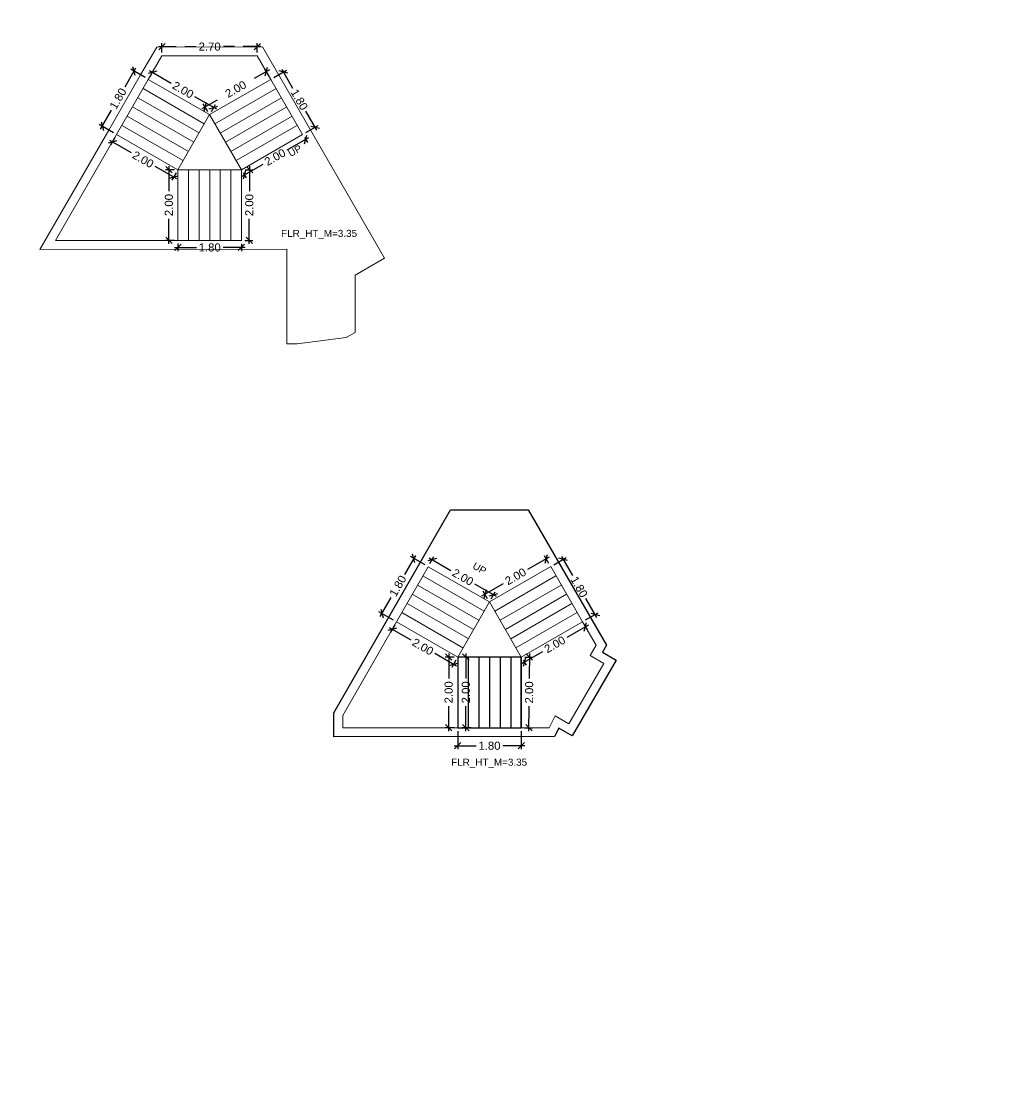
# Model space of a CAD drawing. Header units: metres. Extents: x 256329 to 886268, y -249371 to 355.
# Drawn here: x 287207.68 to 287235.38, y -727.15 to -696.91 of the extents above; entities that cross this region are included whole.
import ezdxf

# ---------------------------------------------------------------- set-up
doc = ezdxf.new("R2010")
doc.units = ezdxf.units.M
doc.header["$MEASUREMENT"] = 0
doc.header["$PDMODE"] = 35
doc.linetypes.add('CONTINOUS', pattern=[0])
doc.linetypes.add('DASHED', pattern=[0.75, 0.5, -0.25])
doc.layers.get('0').update_dxf_attribs({"lineweight": 18})
doc.layers.get('Defpoints').update_dxf_attribs({"lineweight": 20})
doc.layers.add('A_TEXT', color=4, linetype='Continuous', lineweight=0, transparency=0.3)
doc.layers.add('BLK_2_FLR_7_STAIR_1', color=7, linetype='Continuous', plot=False)
doc.layers.add('BLK_2_FLR_7_STAIR_1_FLIGHT_2', color=7, linetype='Continuous', plot=False)
for name, color, linetype, lineweight in [('BLK_2_FLR_7_STAIR_1_FLIGHT_1', 7, 'Continuous', 0), ('BLK_2_FLR_7_STAIR_1_FLIGHT_3', 7, 'Continuous', 0), ('BLK_2_FLR_7_STAIR_1_LANDING_1', 7, 'Continuous', 0), ('BLK_2_FLR_7_STAIR_1_LANDING_2', 7, 'Continuous', 0), ('BLK_2_FLR_7_STAIR_2', 1, 'DASHED', 9), ('BLK_2_FLR_7_STAIR_2_FLIGHT_1', 7, 'Continuous', 0), ('BLK_2_FLR_7_STAIR_2_FLIGHT_2', 7, 'Continuous', 0), ('BLK_2_FLR_7_STAIR_2_FLIGHT_3', 7, 'Continuous', 0), ('BLK_2_FLR_7_STAIR_2_LANDING_1', 1, 'DASHED', 9), ('BLK_2_FLR_7_STAIR_2_LANDING_2', 7, 'Continuous', 0)]:
    doc.layers.add(name, color=color, linetype=linetype, lineweight=lineweight)
doc.styles.add('Arial', font='arial.ttf')
doc.styles.get("Standard").update_dxf_attribs({"font": 'arial.ttf'})
doc.dimstyles.new('METRIC DIM', dxfattribs={"dimtxt": 0.23, "dimasz": 0.18, "dimexe": 0.1, "dimexo": 0.1, "dimgap": 0.09, "dimtad": 0, "dimzin": 0, "dimdsep": 46, "dimtxsty": 'Standard', "dimblk": 'OBLIQUE', "dimcen": 0, "dimdle": 0.1, "dimclrd": 147, "dimclre": 147, "dimclrt": 7, "dimadec": 0, "dimazin": 0, "dimtfac": 1, "dimtofl": 0, "dimtmove": 0, "dimatfit": 2, "dimfxl": 0.125, "dimtolj": 1, "dimtzin": 0, "dimarcsym": 0})

# ---------------------------------------------------------------- blocks, each defined once
blk = doc.blocks.new('_Oblique')
at = {"color": 0, "linetype": 'ByBlock', "lineweight": -2}
blk.add_line((-0.5, -0.5), (0.5, 0.5), dxfattribs=at)
blk = doc.blocks.new('*D1548')
at = {"layer": 'BLK_2_FLR_7_STAIR_1_FLIGHT_2', "color": 147, "lineweight": -2, "transparency": 16777216}
for p, q in [((287220.034889, -717.005926), (287220.035073, -717.517898)), ((287221.834889, -717.005279), (287221.835073, -717.517251)), ((287219.935037, -717.417934), (287220.557537, -717.41771)), ((287221.935037, -717.417215), (287221.312537, -717.417439))]:
    blk.add_line(p, q, dxfattribs=at)
at = {"layer": 'Defpoints', "color": 0, "linetype": 'CONTINOUS', "transparency": 16777216}
for p in [(287220.034853, -716.905926, 0.042641), (287221.834853, -716.905279, 0.042641), (287220.035037, -717.417898)]:
    blk.add_point(p, dxfattribs=at)
at = {"layer": 'BLK_2_FLR_7_STAIR_1_FLIGHT_2', "color": 147, "linetype": 'CONTINOUS', "lineweight": -2, "transparency": 16777216, "xscale": 0.18, "yscale": 0.18, "zscale": 0.18}
for p, rotation in [((287220.035037, -717.417898), 180.020597), ((287221.835037, -717.417251), 0.020597)]:
    blk.add_blockref('_Oblique', p, dxfattribs=dict(at, rotation=rotation))
at = {"layer": 'BLK_2_FLR_7_STAIR_1_FLIGHT_2', "color": 7, "linetype": 'CONTINOUS', "transparency": 16777216, "insert": (287220.935037, -717.417574), "char_height": 0.23, "attachment_point": 5, "rotation": 0.0205967}
blk.add_mtext('\\A1;1.80', dxfattribs=at)
blk = doc.blocks.new('*D1549')
at = {"layer": 'BLK_2_FLR_7_STAIR_1_FLIGHT_3', "color": 147, "lineweight": -2, "transparency": 16777216}
for p, q in [((287222.626375, -712.075954), (287222.010449, -712.430098)), ((287222.616976, -712.260226), (287222.489838, -712.039109)), ((287220.717833, -713.173324), (287221.333759, -712.81918)), ((287220.881817, -713.257905), (287220.754679, -713.036787))]:
    blk.add_line(p, q, dxfattribs=at)
at = {"layer": 'Defpoints', "color": 0, "linetype": 'CONTINOUS', "transparency": 16777216}
for p in [(287222.666821, -712.346918, 0.042641), (287220.804525, -713.123478), (287220.931662, -713.344596, 0.042641)]:
    blk.add_point(p, dxfattribs=at)
at = {"layer": 'BLK_2_FLR_7_STAIR_1_FLIGHT_3', "color": 147, "linetype": 'CONTINOUS', "lineweight": -2, "transparency": 16777216, "xscale": 0.18, "yscale": 0.18, "zscale": 0.18}
for p, rotation in [((287222.539683, -712.1258), 29.897956), ((287220.804525, -713.123478), 209.897956)]:
    blk.add_blockref('_Oblique', p, dxfattribs=dict(at, rotation=rotation))
at = {"layer": 'BLK_2_FLR_7_STAIR_1_FLIGHT_3', "color": 7, "linetype": 'CONTINOUS', "transparency": 16777216, "insert": (287221.672104, -712.624639), "char_height": 0.23, "attachment_point": 5, "rotation": 29.8979558}
blk.add_mtext('\\A1;2.00', dxfattribs=at)
blk = doc.blocks.new('*D1550')
at = {"layer": 'BLK_2_FLR_7_STAIR_1_FLIGHT_1', "color": 147, "lineweight": -2, "transparency": 16777216}
for p, q in [((287219.226204, -712.097599), (287219.841558, -712.451198)), ((287219.247393, -712.261436), (287219.362731, -712.060717)), ((287221.133705, -713.1937), (287220.518351, -712.840101)), ((287220.981485, -713.257892), (287221.096824, -713.057173))]:
    blk.add_line(p, q, dxfattribs=at)
at = {"layer": 'Defpoints', "color": 0, "linetype": 'CONTINOUS', "transparency": 16777216}
for p in [(287219.312908, -712.147422), (287219.19757, -712.348141, 0.042641), (287220.931662, -713.344596, 0.042641)]:
    blk.add_point(p, dxfattribs=at)
at = {"layer": 'BLK_2_FLR_7_STAIR_1_FLIGHT_1', "color": 147, "linetype": 'CONTINOUS', "lineweight": -2, "transparency": 16777216, "xscale": 0.18, "yscale": 0.18, "zscale": 0.18}
for p, rotation in [((287219.312908, -712.147422), 150.117187), ((287221.047001, -713.143877), 330.117187)]:
    blk.add_blockref('_Oblique', p, dxfattribs=dict(at, rotation=rotation))
at = {"layer": 'BLK_2_FLR_7_STAIR_1_FLIGHT_1', "color": 7, "linetype": 'CONTINOUS', "transparency": 16777216, "insert": (287220.179954, -712.64565), "char_height": 0.23, "attachment_point": 5, "rotation": 330.1171874}
blk.add_mtext('\\A1;2.00', dxfattribs=at)
blk = doc.blocks.new('*D1551')
at = {"layer": 'BLK_2_FLR_7_STAIR_1_LANDING_2', "color": 147, "lineweight": -2, "transparency": 16777216}
for p, q in [((287221.934852, -714.905727), (287222.162131, -714.906744)), ((287222.06258, -714.806298), (287222.059402, -715.516114)), ((287222.052731, -717.006495), (287222.055908, -716.296679)), ((287221.925898, -716.905926), (287222.153177, -716.906943))]:
    blk.add_line(p, q, dxfattribs=at)
at = {"layer": 'Defpoints', "color": 0, "linetype": 'CONTINOUS', "transparency": 16777216}
for p in [(287221.834853, -714.905279, 0.042641), (287221.825899, -716.905478, 0.042641), (287222.053178, -716.906496)]:
    blk.add_point(p, dxfattribs=at)
at = {"layer": 'BLK_2_FLR_7_STAIR_1_LANDING_2', "color": 147, "linetype": 'CONTINOUS', "lineweight": -2, "transparency": 16777216, "xscale": 0.18, "yscale": 0.18, "zscale": 0.18}
for p, rotation in [((287222.062132, -714.906297), 89.743523), ((287222.053178, -716.906496), 269.743523)]:
    blk.add_blockref('_Oblique', p, dxfattribs=dict(at, rotation=rotation))
at = {"layer": 'BLK_2_FLR_7_STAIR_1_LANDING_2', "color": 7, "linetype": 'CONTINOUS', "transparency": 16777216, "insert": (287222.057655, -715.906396), "char_height": 0.23, "attachment_point": 5, "rotation": 89.7435229}
blk.add_mtext('\\A1;2.00', dxfattribs=at)
blk = doc.blocks.new('*D1552')
at = {"layer": 'BLK_2_FLR_7_STAIR_1_LANDING_2', "color": 147, "lineweight": -2, "transparency": 16777216}
for p, q in [((287223.736784, -714.000892), (287223.12237, -714.355469)), ((287223.61651, -713.992546), (287223.700155, -714.137488)), ((287221.831886, -715.100205), (287222.4463, -714.745628)), ((287221.884836, -714.991891), (287221.968482, -715.136833))]:
    blk.add_line(p, q, dxfattribs=at)
at = {"layer": 'Defpoints', "color": 0, "linetype": 'CONTINOUS', "transparency": 16777216}
for p in [(287223.566526, -713.905934, 0.042641), (287223.650172, -714.050876), (287221.834853, -714.905279, 0.042641)]:
    blk.add_point(p, dxfattribs=at)
at = {"layer": 'BLK_2_FLR_7_STAIR_1_LANDING_2', "color": 147, "linetype": 'CONTINOUS', "lineweight": -2, "transparency": 16777216, "xscale": 0.18, "yscale": 0.18, "zscale": 0.18}
for p, rotation in [((287223.650172, -714.050876), 29.98915999999999), ((287221.918498, -715.050221), 209.98916)]:
    blk.add_blockref('_Oblique', p, dxfattribs=dict(at, rotation=rotation))
at = {"layer": 'BLK_2_FLR_7_STAIR_1_LANDING_2', "color": 7, "linetype": 'CONTINOUS', "transparency": 16777216, "insert": (287222.784335, -714.550548), "char_height": 0.23, "attachment_point": 5, "rotation": 29.9891596}
blk.add_mtext('\\A1;2.00', dxfattribs=at)
blk = doc.blocks.new('*D1553')
at = {"layer": 'BLK_2_FLR_7_STAIR_1_LANDING_1', "color": 147, "lineweight": -2, "transparency": 16777216}
for p, q in [((287218.250937, -713.995529), (287218.131343, -714.203654)), ((287218.094461, -714.067127), (287218.709815, -714.420726)), ((287220.001963, -715.163228), (287219.386608, -714.809629)), ((287219.98503, -714.991984), (287219.865435, -715.20011))]:
    blk.add_line(p, q, dxfattribs=at)
at = {"layer": 'Defpoints', "color": 0, "linetype": 'CONTINOUS', "transparency": 16777216}
for p in [(287218.30076, -713.908824, 0.042641), (287218.181166, -714.11695), (287220.034853, -714.905279, 0.042641)]:
    blk.add_point(p, dxfattribs=at)
at = {"layer": 'BLK_2_FLR_7_STAIR_1_LANDING_1', "color": 147, "linetype": 'CONTINOUS', "lineweight": -2, "transparency": 16777216, "xscale": 0.18, "yscale": 0.18, "zscale": 0.18}
for p, rotation in [((287218.181166, -714.11695), 150.117187), ((287219.915258, -715.113405), 330.117187)]:
    blk.add_blockref('_Oblique', p, dxfattribs=dict(at, rotation=rotation))
at = {"layer": 'BLK_2_FLR_7_STAIR_1_LANDING_1', "color": 7, "linetype": 'CONTINOUS', "transparency": 16777216, "insert": (287219.048212, -714.615177), "char_height": 0.23, "attachment_point": 5, "rotation": 330.1171874}
blk.add_mtext('\\A1;2.00', dxfattribs=at)
blk = doc.blocks.new('*D1554')
at = {"layer": 'BLK_2_FLR_7_STAIR_1_LANDING_1', "color": 147, "lineweight": -2, "transparency": 16777216}
for p, q in [((287219.934853, -714.905279), (287219.679202, -714.905279)), ((287219.779202, -714.805279), (287219.779202, -715.514993)), ((287219.779202, -717.005279), (287219.779202, -716.295566)), ((287219.934853, -716.905279), (287219.679202, -716.905279))]:
    blk.add_line(p, q, dxfattribs=at)
at = {"layer": 'Defpoints', "color": 0, "linetype": 'CONTINOUS', "transparency": 16777216}
for p in [(287220.034853, -714.905279, 0.042641), (287219.779202, -716.905279), (287220.034853, -716.905279, 0.042641)]:
    blk.add_point(p, dxfattribs=at)
at = {"layer": 'BLK_2_FLR_7_STAIR_1_LANDING_1', "color": 147, "linetype": 'CONTINOUS', "lineweight": -2, "transparency": 16777216, "xscale": 0.18, "yscale": 0.18, "zscale": 0.18}
for p, rotation in [((287219.779202, -714.905279), 90), ((287219.779202, -716.905279), 270)]:
    blk.add_blockref('_Oblique', p, dxfattribs=dict(at, rotation=rotation))
at = {"layer": 'BLK_2_FLR_7_STAIR_1_LANDING_1', "color": 7, "linetype": 'CONTINOUS', "transparency": 16777216, "insert": (287219.779202, -715.905279), "char_height": 0.23, "attachment_point": 5, "rotation": 90}
blk.add_mtext('\\A1;2.00', dxfattribs=at)
blk = doc.blocks.new('*D1555')
at = {"layer": 'BLK_2_FLR_7_STAIR_1_FLIGHT_3', "color": 147, "lineweight": -2, "transparency": 16777216}
for p, q in [((287222.753433, -712.296934), (287223.109362, -712.091528)), ((287222.972767, -712.0549), (287223.283915, -712.59406)), ((287223.972439, -713.78714), (287223.661291, -713.24798)), ((287223.653138, -713.85595), (287224.009068, -713.650544))]:
    blk.add_line(p, q, dxfattribs=at)
at = {"layer": 'Defpoints', "color": 0, "linetype": 'CONTINOUS', "transparency": 16777216}
for p in [(287222.666821, -712.346918, 0.042641), (287223.922456, -713.700528), (287223.566526, -713.905934, 0.042641)]:
    blk.add_point(p, dxfattribs=at)
at = {"layer": 'BLK_2_FLR_7_STAIR_1_FLIGHT_3', "color": 147, "linetype": 'CONTINOUS', "lineweight": -2, "transparency": 16777216, "xscale": 0.18, "yscale": 0.18, "zscale": 0.18}
for p, rotation in [((287223.02275, -712.141512), 119.98916), ((287223.922456, -713.700528), 299.98916)]:
    blk.add_blockref('_Oblique', p, dxfattribs=dict(at, rotation=rotation))
at = {"layer": 'BLK_2_FLR_7_STAIR_1_FLIGHT_3', "color": 7, "linetype": 'CONTINOUS', "transparency": 16777216, "insert": (287223.472603, -712.92102), "char_height": 0.23, "attachment_point": 5, "rotation": 299.9891596}
blk.add_mtext('\\A1;1.80', dxfattribs=at)
blk = doc.blocks.new('*D1556')
at = {"layer": 'BLK_2_FLR_7_STAIR_1_FLIGHT_1', "color": 147, "lineweight": -2, "transparency": 16777216}
for p, q in [((287218.838269, -712.026343), (287218.528123, -712.566079)), ((287219.110865, -712.298318), (287218.701742, -712.063225)), ((287217.841814, -713.760436), (287218.151961, -713.220699)), ((287218.214055, -713.859001), (287217.804932, -713.623908))]:
    blk.add_line(p, q, dxfattribs=at)
at = {"layer": 'Defpoints', "color": 0, "linetype": 'CONTINOUS', "transparency": 16777216}
for p in [(287219.19757, -712.348141, 0.042641), (287217.891637, -713.673731), (287218.30076, -713.908824, 0.042641)]:
    blk.add_point(p, dxfattribs=at)
at = {"layer": 'BLK_2_FLR_7_STAIR_1_FLIGHT_1', "color": 147, "linetype": 'CONTINOUS', "lineweight": -2, "transparency": 16777216, "xscale": 0.18, "yscale": 0.18, "zscale": 0.18}
for p, rotation in [((287218.788446, -712.113048), 60.117187), ((287217.891637, -713.673731), 240.1171869999999)]:
    blk.add_blockref('_Oblique', p, dxfattribs=dict(at, rotation=rotation))
at = {"layer": 'BLK_2_FLR_7_STAIR_1_FLIGHT_1', "color": 7, "linetype": 'CONTINOUS', "transparency": 16777216, "insert": (287218.340042, -712.893389), "char_height": 0.23, "attachment_point": 5, "rotation": 60.1171874}
blk.add_mtext('\\A1;1.80', dxfattribs=at)
blk = doc.blocks.new('*D1557')
at = {"layer": 'BLK_2_FLR_7_STAIR_2_FLIGHT_2', "color": 147, "lineweight": -2, "transparency": 16777216}
for p, q in [((287210.916572, -698.230625), (287210.606425, -698.770361)), ((287211.189168, -698.5026), (287210.780045, -698.267507)), ((287209.920117, -699.964718), (287210.230263, -699.424981)), ((287210.292358, -700.063283), (287209.883235, -699.82819))]:
    blk.add_line(p, q, dxfattribs=at)
at = {"layer": 'Defpoints', "color": 0, "linetype": 'CONTINOUS', "transparency": 16777216}
for p in [(287211.275873, -698.552423, 0.042641), (287209.969939, -699.878013), (287210.379063, -700.113106, 0.042641)]:
    blk.add_point(p, dxfattribs=at)
at = {"layer": 'BLK_2_FLR_7_STAIR_2_FLIGHT_2', "color": 147, "linetype": 'CONTINOUS', "lineweight": -2, "transparency": 16777216, "xscale": 0.18, "yscale": 0.18, "zscale": 0.18}
for p, rotation in [((287210.866749, -698.31733), 60.117187), ((287209.969939, -699.878013), 240.1171869999999)]:
    blk.add_blockref('_Oblique', p, dxfattribs=dict(at, rotation=rotation))
at = {"layer": 'BLK_2_FLR_7_STAIR_2_FLIGHT_2', "color": 7, "linetype": 'CONTINOUS', "transparency": 16777216, "insert": (287210.418344, -699.097671), "char_height": 0.23, "attachment_point": 5, "rotation": 60.1171874}
blk.add_mtext('\\A1;1.80', dxfattribs=at)
blk = doc.blocks.new('*D2057')
at = {"layer": 'BLK_2_FLR_7_STAIR_2_LANDING_1', "color": 147, "lineweight": -2, "transparency": 16777216}
for p, q in [((287214.704678, -698.280236), (287214.088752, -698.63438)), ((287214.695278, -698.464508), (287214.56814, -698.243391)), ((287212.796136, -699.377606), (287213.412062, -699.023462)), ((287212.960119, -699.462187), (287212.832982, -699.241069))]:
    blk.add_line(p, q, dxfattribs=at)
at = {"layer": 'Defpoints', "color": 0, "linetype": 'CONTINOUS', "transparency": 16777216}
for p in [(287214.745124, -698.5512, 0.042641), (287212.882827, -699.32776), (287213.009965, -699.548878, 0.042641)]:
    blk.add_point(p, dxfattribs=at)
at = {"layer": 'BLK_2_FLR_7_STAIR_2_LANDING_1', "color": 147, "linetype": 'CONTINOUS', "lineweight": -2, "transparency": 16777216, "xscale": 0.18, "yscale": 0.18, "zscale": 0.18}
for p, rotation in [((287214.617986, -698.330082), 29.897956), ((287212.882827, -699.32776), 209.897956)]:
    blk.add_blockref('_Oblique', p, dxfattribs=dict(at, rotation=rotation))
at = {"layer": 'BLK_2_FLR_7_STAIR_2_LANDING_1', "color": 7, "linetype": 'CONTINOUS', "transparency": 16777216, "insert": (287213.750407, -698.828921), "char_height": 0.23, "attachment_point": 5, "rotation": 29.8979558}
blk.add_mtext('\\A1;2.00', dxfattribs=at)
blk = doc.blocks.new('*D2058')
at = {"layer": 'BLK_2_FLR_7_STAIR_2_FLIGHT_2', "color": 147, "lineweight": -2, "transparency": 16777216}
for p, q in [((287211.304506, -698.301881), (287211.919861, -698.65548)), ((287211.325695, -698.465718), (287211.441034, -698.264999)), ((287213.212008, -699.397982), (287212.596654, -699.044383)), ((287213.059788, -699.462173), (287213.175126, -699.261455))]:
    blk.add_line(p, q, dxfattribs=at)
at = {"layer": 'Defpoints', "color": 0, "linetype": 'CONTINOUS', "transparency": 16777216}
for p in [(287211.275873, -698.552423, 0.042641), (287211.391211, -698.351704), (287213.009965, -699.548878, 0.042641)]:
    blk.add_point(p, dxfattribs=at)
at = {"layer": 'BLK_2_FLR_7_STAIR_2_FLIGHT_2', "color": 147, "linetype": 'CONTINOUS', "lineweight": -2, "transparency": 16777216, "xscale": 0.18, "yscale": 0.18, "zscale": 0.18}
for p, rotation in [((287211.391211, -698.351704), 150.117187), ((287213.125303, -699.348159), 330.117187)]:
    blk.add_blockref('_Oblique', p, dxfattribs=dict(at, rotation=rotation))
at = {"layer": 'BLK_2_FLR_7_STAIR_2_FLIGHT_2', "color": 7, "linetype": 'CONTINOUS', "transparency": 16777216, "insert": (287212.258257, -698.849932), "char_height": 0.23, "attachment_point": 5, "rotation": 330.1171874}
blk.add_mtext('\\A1;2.00', dxfattribs=at)
blk = doc.blocks.new('*D2059')
at = {"layer": 'BLK_2_FLR_7_STAIR_2_FLIGHT_3', "color": 147, "lineweight": -2, "transparency": 16777216}
for p, q in [((287214.140882, -701.01058), (287214.137705, -701.720396)), ((287214.013154, -701.110009), (287214.240434, -701.111026)), ((287214.131033, -703.210777), (287214.134211, -702.500961)), ((287214.004201, -703.110208), (287214.23148, -703.111225))]:
    blk.add_line(p, q, dxfattribs=at)
at = {"layer": 'Defpoints', "color": 0, "linetype": 'CONTINOUS', "transparency": 16777216}
for p in [(287213.913155, -701.109561, 0.042641), (287213.904202, -703.10976, 0.042641), (287214.131481, -703.110778)]:
    blk.add_point(p, dxfattribs=at)
at = {"layer": 'BLK_2_FLR_7_STAIR_2_FLIGHT_3', "color": 147, "linetype": 'CONTINOUS', "lineweight": -2, "transparency": 16777216, "xscale": 0.18, "yscale": 0.18, "zscale": 0.18}
for p, rotation in [((287214.140435, -701.110579), 89.743523), ((287214.131481, -703.110778), 269.743523)]:
    blk.add_blockref('_Oblique', p, dxfattribs=dict(at, rotation=rotation))
at = {"layer": 'BLK_2_FLR_7_STAIR_2_FLIGHT_3', "color": 7, "linetype": 'CONTINOUS', "transparency": 16777216, "insert": (287214.135958, -702.110678), "char_height": 0.23, "attachment_point": 5, "rotation": 89.7435229}
blk.add_mtext('\\A1;2.00', dxfattribs=at)
blk = doc.blocks.new('*D2060')
at = {"layer": 'BLK_2_FLR_7_STAIR_2_FLIGHT_1', "color": 147, "lineweight": -2, "transparency": 16777216}
for p, q in [((287215.815087, -700.205174), (287215.200673, -700.559751)), ((287215.694813, -700.196828), (287215.778458, -700.34177)), ((287213.910189, -701.304487), (287214.524603, -700.94991)), ((287213.963139, -701.196173), (287214.046784, -701.341115))]:
    blk.add_line(p, q, dxfattribs=at)
at = {"layer": 'Defpoints', "color": 0, "linetype": 'CONTINOUS', "transparency": 16777216}
for p in [(287215.644829, -700.110216, 0.042641), (287215.728475, -700.255158), (287213.913155, -701.109561, 0.042641)]:
    blk.add_point(p, dxfattribs=at)
at = {"layer": 'BLK_2_FLR_7_STAIR_2_FLIGHT_1', "color": 147, "linetype": 'CONTINOUS', "lineweight": -2, "transparency": 16777216, "xscale": 0.18, "yscale": 0.18, "zscale": 0.18}
for p, rotation in [((287215.728475, -700.255158), 29.98915999999999), ((287213.996801, -701.254503), 209.98916)]:
    blk.add_blockref('_Oblique', p, dxfattribs=dict(at, rotation=rotation))
at = {"layer": 'BLK_2_FLR_7_STAIR_2_FLIGHT_1', "color": 7, "linetype": 'CONTINOUS', "transparency": 16777216, "insert": (287214.862638, -700.75483), "char_height": 0.23, "attachment_point": 5, "rotation": 29.9891596}
blk.add_mtext('\\A1;2.00', dxfattribs=at)
blk = doc.blocks.new('*D2061')
at = {"layer": 'BLK_2_FLR_7_STAIR_2_LANDING_2', "color": 147, "lineweight": -2, "transparency": 16777216}
for p, q in [((287210.172764, -700.271409), (287210.788118, -700.625008)), ((287210.32924, -700.199811), (287210.209645, -700.407936)), ((287212.080265, -701.36751), (287211.464911, -701.013911)), ((287212.063333, -701.196266), (287211.943738, -701.404392))]:
    blk.add_line(p, q, dxfattribs=at)
at = {"layer": 'Defpoints', "color": 0, "linetype": 'CONTINOUS', "transparency": 16777216}
for p in [(287210.379063, -700.113106, 0.042641), (287210.259468, -700.321232), (287212.113155, -701.109561, 0.042641)]:
    blk.add_point(p, dxfattribs=at)
at = {"layer": 'BLK_2_FLR_7_STAIR_2_LANDING_2', "color": 147, "linetype": 'CONTINOUS', "lineweight": -2, "transparency": 16777216, "xscale": 0.18, "yscale": 0.18, "zscale": 0.18}
for p, rotation in [((287210.259468, -700.321232), 150.117187), ((287211.993561, -701.317687), 330.117187)]:
    blk.add_blockref('_Oblique', p, dxfattribs=dict(at, rotation=rotation))
at = {"layer": 'BLK_2_FLR_7_STAIR_2_LANDING_2', "color": 7, "linetype": 'CONTINOUS', "transparency": 16777216, "insert": (287211.126514, -700.819459), "char_height": 0.23, "attachment_point": 5, "rotation": 330.1171874}
blk.add_mtext('\\A1;2.00', dxfattribs=at)
blk = doc.blocks.new('*D2062')
at = {"layer": 'BLK_2_FLR_7_STAIR_2_LANDING_2', "color": 147, "lineweight": -2, "transparency": 16777216}
for p, q in [((287211.857505, -701.009561), (287211.857505, -701.719275)), ((287212.013155, -701.109561), (287211.757505, -701.109561)), ((287211.857505, -703.209561), (287211.857505, -702.499848)), ((287212.013155, -703.109561), (287211.757505, -703.109561))]:
    blk.add_line(p, q, dxfattribs=at)
at = {"layer": 'Defpoints', "color": 0, "linetype": 'CONTINOUS', "transparency": 16777216}
for p in [(287212.113155, -701.109561, 0.042641), (287211.857505, -703.109561), (287212.113155, -703.109561, 0.042641)]:
    blk.add_point(p, dxfattribs=at)
at = {"layer": 'BLK_2_FLR_7_STAIR_2_LANDING_2', "color": 147, "linetype": 'CONTINOUS', "lineweight": -2, "transparency": 16777216, "xscale": 0.18, "yscale": 0.18, "zscale": 0.18}
for p, rotation in [((287211.857505, -701.109561), 90), ((287211.857505, -703.109561), 270)]:
    blk.add_blockref('_Oblique', p, dxfattribs=dict(at, rotation=rotation))
at = {"layer": 'BLK_2_FLR_7_STAIR_2_LANDING_2', "color": 7, "linetype": 'CONTINOUS', "transparency": 16777216, "insert": (287211.857505, -702.109561), "char_height": 0.23, "attachment_point": 5, "rotation": 90}
blk.add_mtext('\\A1;2.00', dxfattribs=at)
blk = doc.blocks.new('*D2063')
at = {"layer": 'BLK_2_FLR_7_STAIR_2_FLIGHT_1', "color": 147, "lineweight": -2, "transparency": 16777216}
for p, q in [((287214.831736, -698.501216), (287215.187665, -698.29581)), ((287215.05107, -698.259182), (287215.362218, -698.798342)), ((287216.050742, -699.991422), (287215.739594, -699.452262)), ((287215.731441, -700.060232), (287216.08737, -699.854826))]:
    blk.add_line(p, q, dxfattribs=at)
at = {"layer": 'Defpoints', "color": 0, "linetype": 'CONTINOUS', "transparency": 16777216}
for p in [(287214.745124, -698.5512, 0.042641), (287215.644829, -700.110216, 0.042641), (287216.000758, -699.90481)]:
    blk.add_point(p, dxfattribs=at)
at = {"layer": 'BLK_2_FLR_7_STAIR_2_FLIGHT_1', "color": 147, "linetype": 'CONTINOUS', "lineweight": -2, "transparency": 16777216, "xscale": 0.18, "yscale": 0.18, "zscale": 0.18}
for p, rotation in [((287215.101053, -698.345794), 119.98916), ((287216.000758, -699.90481), 299.98916)]:
    blk.add_blockref('_Oblique', p, dxfattribs=dict(at, rotation=rotation))
at = {"layer": 'BLK_2_FLR_7_STAIR_2_FLIGHT_1', "color": 7, "linetype": 'CONTINOUS', "transparency": 16777216, "insert": (287215.550906, -699.125302), "char_height": 0.23, "attachment_point": 5, "rotation": 299.9891596}
blk.add_mtext('\\A1;1.80', dxfattribs=at)
blk = doc.blocks.new('*D2064')
at = {"layer": 'BLK_2_FLR_7_STAIR_2_FLIGHT_3', "color": 147, "lineweight": -2, "transparency": 16777216}
for p, q in [((287212.013155, -703.31091), (287212.635655, -703.31091)), ((287212.113155, -703.195763), (287212.113155, -703.41091)), ((287214.013155, -703.31091), (287213.390655, -703.31091)), ((287213.913155, -703.209561), (287213.913155, -703.41091))]:
    blk.add_line(p, q, dxfattribs=at)
at = {"layer": 'Defpoints', "color": 0, "linetype": 'CONTINOUS', "transparency": 16777216}
for p in [(287212.113155, -703.095763, 0.042641), (287213.913155, -703.109561, 0.042641), (287212.113155, -703.31091)]:
    blk.add_point(p, dxfattribs=at)
at = {"layer": 'BLK_2_FLR_7_STAIR_2_FLIGHT_3', "color": 147, "linetype": 'CONTINOUS', "lineweight": -2, "transparency": 16777216, "xscale": 0.18, "yscale": 0.18, "zscale": 0.18, "rotation": 180}
blk.add_blockref('_Oblique', (287212.113155, -703.31091), dxfattribs=at)
at = {"layer": 'BLK_2_FLR_7_STAIR_2_FLIGHT_3', "color": 147, "linetype": 'CONTINOUS', "lineweight": -2, "transparency": 16777216, "xscale": 0.18, "yscale": 0.18, "zscale": 0.18}
blk.add_blockref('_Oblique', (287213.913155, -703.31091), dxfattribs=at)
at = {"layer": 'BLK_2_FLR_7_STAIR_2_FLIGHT_3', "color": 7, "linetype": 'CONTINOUS', "transparency": 16777216, "insert": (287213.013155, -703.31091), "char_height": 0.23, "attachment_point": 5}
blk.add_mtext('\\A1;1.80', dxfattribs=at)
blk = doc.blocks.new('*D2065')
at = {"layer": 'BLK_2_FLR_7_STAIR_2_LANDING_1', "color": 147, "lineweight": -2, "transparency": 16777216}
for p, q in [((287211.562866, -697.625838), (287212.622049, -697.625838)), ((287211.662866, -697.788648), (287211.662866, -697.525838)), ((287214.461806, -697.625838), (287213.402622, -697.625838)), ((287214.361806, -697.787985), (287214.361806, -697.525838))]:
    blk.add_line(p, q, dxfattribs=at)
at = {"layer": 'Defpoints', "color": 0, "linetype": 'CONTINOUS', "transparency": 16777216}
for p in [(287211.662866, -697.625838), (287211.662866, -697.888648, 0.042641), (287214.361806, -697.887985, 0.042641)]:
    blk.add_point(p, dxfattribs=at)
at = {"layer": 'BLK_2_FLR_7_STAIR_2_LANDING_1', "color": 147, "linetype": 'CONTINOUS', "lineweight": -2, "transparency": 16777216, "xscale": 0.18, "yscale": 0.18, "zscale": 0.18, "rotation": 180}
blk.add_blockref('_Oblique', (287211.662866, -697.625838), dxfattribs=at)
at = {"layer": 'BLK_2_FLR_7_STAIR_2_LANDING_1', "color": 147, "linetype": 'CONTINOUS', "lineweight": -2, "transparency": 16777216, "xscale": 0.18, "yscale": 0.18, "zscale": 0.18}
blk.add_blockref('_Oblique', (287214.361806, -697.625838), dxfattribs=at)
at = {"layer": 'BLK_2_FLR_7_STAIR_2_LANDING_1', "color": 7, "linetype": 'CONTINOUS', "transparency": 16777216, "insert": (287213.012336, -697.625838), "char_height": 0.23, "attachment_point": 5}
blk.add_mtext('\\A1;2.70', dxfattribs=at)
blk = doc.blocks.new('*D2066')
at = {"layer": 'BLK_2_FLR_7_STAIR_1_FLIGHT_2', "color": 147, "lineweight": -2, "transparency": 16777216}
for p, q in [((287220.4205, -714.905279), (287220.16485, -714.905279)), ((287220.26485, -714.805279), (287220.26485, -715.514993)), ((287220.26485, -717.005279), (287220.26485, -716.295566)), ((287220.4205, -716.905279), (287220.16485, -716.905279))]:
    blk.add_line(p, q, dxfattribs=at)
at = {"layer": 'Defpoints', "color": 0, "linetype": 'CONTINOUS', "transparency": 16777216}
for p in [(287220.5205, -714.905279, 0.042641), (287220.26485, -716.905279), (287220.5205, -716.905279, 0.042641)]:
    blk.add_point(p, dxfattribs=at)
at = {"layer": 'BLK_2_FLR_7_STAIR_1_FLIGHT_2', "color": 147, "linetype": 'CONTINOUS', "lineweight": -2, "transparency": 16777216, "xscale": 0.18, "yscale": 0.18, "zscale": 0.18}
for p, rotation in [((287220.26485, -714.905279), 90), ((287220.26485, -716.905279), 270)]:
    blk.add_blockref('_Oblique', p, dxfattribs=dict(at, rotation=rotation))
at = {"layer": 'BLK_2_FLR_7_STAIR_1_FLIGHT_2', "color": 7, "linetype": 'CONTINOUS', "transparency": 16777216, "insert": (287220.26485, -715.905279), "char_height": 0.23, "attachment_point": 5, "rotation": 90}
blk.add_mtext('\\A1;2.00', dxfattribs=at)

msp = doc.modelspace()

# ---------------------------------------------------------------- linework, layer by layer
at = {"color": 5, "linetype": 'CONTINOUS'}
for p, q in [((287212.113155, -701.109561, 0.042641), (287213.009965, -699.548878, 0.042641)), ((287213.913155, -701.109561, 0.042641), (287212.113155, -701.109561, 0.042641)), ((287220.034853, -714.905279, 0.042641), (287220.931662, -713.344596, 0.042641)), ((287221.834853, -714.905279, 0.042641), (287220.034853, -714.905279, 0.042641))]:
    msp.add_line(p, q, dxfattribs=at)
at = {"color": 5, "linetype": 'CONTINOUS', "elevation": 0.042641}
for points in [[(287213.913155, -701.109561), (287213.009965, -699.548878)], [(287221.834853, -714.905279), (287220.931662, -713.344596)]]:
    msp.add_lwpolyline(points, dxfattribs=at)
at = {"layer": 'BLK_2_FLR_7_STAIR_1', "color": 7, "linetype": 'CONTINOUS', "elevation": 0.042641}
msp.add_lwpolyline([(287219.829321, -710.740288), (287222.032114, -710.740288), (287224.243677, -714.572501), (287224.130545, -714.768301), (287224.51907, -714.998062), (287223.273379, -717.136243), (287222.897505, -716.919853), (287222.777772, -717.158559), (287216.526029, -717.160123), (287216.525861, -716.489171)], close=True, dxfattribs=at)
at = {"layer": 'BLK_2_FLR_7_STAIR_1_FLIGHT_1', "color": 3, "linetype": 'CONTINOUS'}
for p, q in [((287220.931662, -713.344596, 0.042641), (287219.19757, -712.348141, 0.042641)), ((287220.782194, -713.60471, 0.042641), (287219.048102, -712.608255, 0.042641)), ((287220.483257, -714.124938, 0.042641), (287218.749165, -713.128482, 0.042641)), ((287220.632726, -713.864824, 0.042641), (287218.898633, -712.868369, 0.042641)), ((287220.333789, -714.385052, 0.042641), (287218.599697, -713.388596, 0.042641)), ((287220.184321, -714.645165, 0.042641), (287218.450228, -713.64871, 0.042641)), ((287220.034853, -714.905279, 0.042641), (287218.30076, -713.908824, 0.042641))]:
    msp.add_line(p, q, dxfattribs=at)
at = {"layer": 'BLK_2_FLR_7_STAIR_1_FLIGHT_1', "color": 7, "linetype": 'CONTINOUS', "elevation": 0.042641}
msp.add_lwpolyline([(287219.19757, -712.348141), (287218.30076, -713.908824), (287220.034853, -714.905279), (287220.931662, -713.344596), (287219.19757, -712.348141)], dxfattribs=at)
at = {"layer": 'BLK_2_FLR_7_STAIR_1_FLIGHT_2', "color": 3, "linetype": 'CONTINOUS'}
for p, q in [((287220.034853, -714.905279, 0.042641), (287220.034853, -716.905279, 0.042641)), ((287220.334853, -714.905279, 0.042641), (287220.334853, -716.905279, 0.042641)), ((287220.634853, -714.905279, 0.042641), (287220.634853, -716.905279, 0.042641)), ((287220.934853, -714.905279, 0.042641), (287220.934853, -716.905279, 0.042641)), ((287221.234853, -714.905279, 0.042641), (287221.234853, -716.905279, 0.042641)), ((287221.534853, -714.905279, 0.042641), (287221.534853, -716.905279, 0.042641)), ((287221.834853, -714.905279, 0.042641), (287221.834853, -716.905279, 0.042641))]:
    msp.add_line(p, q, dxfattribs=at)
at = {"layer": 'BLK_2_FLR_7_STAIR_1_FLIGHT_2', "color": 7, "linetype": 'CONTINOUS', "elevation": 0.042641}
msp.add_lwpolyline([(287221.834853, -714.905279), (287220.034853, -714.905279), (287220.034853, -716.905279), (287221.834853, -716.905279)], close=True, dxfattribs=at)
at = {"layer": 'BLK_2_FLR_7_STAIR_1_FLIGHT_3', "color": 3, "linetype": 'CONTINOUS'}
for p, q in [((287220.931662, -713.344596, 0.042641), (287222.666821, -712.346918, 0.042641)), ((287221.085098, -713.606099, 0.042641), (287222.816772, -712.606754, 0.042641)), ((287221.235049, -713.865935, 0.042641), (287222.966723, -712.86659, 0.042641)), ((287221.385, -714.125771, 0.042641), (287223.116674, -713.126426, 0.042641)), ((287221.534951, -714.385607, 0.042641), (287223.266625, -713.386262, 0.042641)), ((287221.684902, -714.645443, 0.042641), (287223.416575, -713.646098, 0.042641)), ((287221.834853, -714.905279, 0.042641), (287223.566526, -713.905934, 0.042641))]:
    msp.add_line(p, q, dxfattribs=at)
at = {"layer": 'BLK_2_FLR_7_STAIR_1_FLIGHT_3', "ltscale": 0.05, "elevation": 0.042641}
msp.add_lwpolyline([(287220.931662, -713.344596), (287221.834853, -714.905279), (287223.566526, -713.905934), (287222.666821, -712.346918), (287220.931662, -713.344596)], dxfattribs=at)
at = {"layer": 'BLK_2_FLR_7_STAIR_1_LANDING_1', "color": 7, "linetype": 'CONTINOUS', "elevation": 0.042641}
msp.add_lwpolyline([(287220.034853, -714.905279), (287218.30076, -713.908824), (287216.779197, -716.556741), (287216.779285, -716.906741), (287220.034853, -716.905279), (287220.034853, -714.905279)], dxfattribs=at)
at = {"layer": 'BLK_2_FLR_7_STAIR_1_LANDING_2', "color": 7, "linetype": 'CONTINOUS', "elevation": 0.042641}
msp.add_lwpolyline([(287221.834853, -714.905279), (287221.834853, -716.905279), (287222.621415, -716.905279), (287222.791369, -716.566452), (287223.18019, -716.792977), (287224.173499, -715.088001), (287223.785751, -714.8587), (287223.951157, -714.572425), (287223.566526, -713.905934), (287221.836066, -714.907376)], dxfattribs=at)
at = {"layer": 'BLK_2_FLR_7_STAIR_2', "color": 7, "linetype": 'CONTINOUS', "elevation": 0.042641}
msp.add_lwpolyline([(287214.508001, -697.63463), (287211.517307, -697.635365), (287211.05663, -698.425522), (287210.159561, -699.986657), (287208.208751, -703.364543), (287215.201153, -703.361517), (287215.201822, -706.038109), (287215.491115, -706.038036), (287216.876297, -705.860471), (287217.12963, -705.71426), (287217.129318, -704.091319), (287217.960283, -703.611109)], close=True, dxfattribs=at)
at = {"layer": 'BLK_2_FLR_7_STAIR_2_FLIGHT_1', "color": 3, "linetype": 'CONTINOUS'}
for p, q in [((287213.009965, -699.548878, 0.042641), (287214.745124, -698.5512, 0.042641)), ((287213.163401, -699.810381, 0.042641), (287214.895075, -698.811036, 0.042641)), ((287213.313352, -700.070217, 0.042641), (287215.045026, -699.070872, 0.042641)), ((287213.463303, -700.330053, 0.042641), (287215.194976, -699.330708, 0.042641)), ((287213.613254, -700.589889, 0.042641), (287215.344927, -699.590544, 0.042641)), ((287213.763204, -700.849725, 0.042641), (287215.494878, -699.85038, 0.042641)), ((287213.913155, -701.109561, 0.042641), (287215.644829, -700.110216, 0.042641))]:
    msp.add_line(p, q, dxfattribs=at)
at = {"layer": 'BLK_2_FLR_7_STAIR_2_FLIGHT_1', "ltscale": 0.05, "elevation": 0.042641}
msp.add_lwpolyline([(287213.009965, -699.548878), (287213.913155, -701.109561), (287215.644829, -700.110216), (287214.745124, -698.5512), (287213.009965, -699.548878)], dxfattribs=at)
at = {"layer": 'BLK_2_FLR_7_STAIR_2_FLIGHT_2', "color": 3, "linetype": 'CONTINOUS'}
for p, q in [((287213.009965, -699.548878, 0.042641), (287211.275873, -698.552423, 0.042641)), ((287212.860497, -699.808992, 0.042641), (287211.126404, -698.812537, 0.042641)), ((287212.711028, -700.069106, 0.042641), (287210.976936, -699.072651, 0.042641)), ((287212.56156, -700.32922, 0.042641), (287210.827468, -699.332764, 0.042641)), ((287212.412092, -700.589334, 0.042641), (287210.677999, -699.592878, 0.042641)), ((287212.113155, -701.109561, 0.042641), (287210.379063, -700.113106, 0.042641)), ((287212.262624, -700.849447, 0.042641), (287210.528531, -699.852992, 0.042641))]:
    msp.add_line(p, q, dxfattribs=at)
at = {"layer": 'BLK_2_FLR_7_STAIR_2_FLIGHT_2', "color": 7, "linetype": 'CONTINOUS', "elevation": 0.042641}
msp.add_lwpolyline([(287211.275873, -698.552423), (287210.379063, -700.113106), (287212.113155, -701.109561), (287213.009965, -699.548878), (287211.275873, -698.552423)], dxfattribs=at)
at = {"layer": 'BLK_2_FLR_7_STAIR_2_FLIGHT_3', "color": 3, "linetype": 'CONTINOUS'}
for p, q in [((287212.113155, -701.109561, 0.042641), (287212.113155, -703.109561, 0.042641)), ((287212.413155, -701.109561, 0.042641), (287212.413155, -703.109561, 0.042641)), ((287212.713155, -701.109561, 0.042641), (287212.713155, -703.109561, 0.042641)), ((287213.013155, -701.109561, 0.042641), (287213.013155, -703.109561, 0.042641)), ((287213.313155, -701.109561, 0.042641), (287213.313155, -703.109561, 0.042641)), ((287213.613155, -701.109561, 0.042641), (287213.613155, -703.109561, 0.042641)), ((287213.913155, -701.109561, 0.042641), (287213.913155, -703.109561, 0.042641))]:
    msp.add_line(p, q, dxfattribs=at)
at = {"layer": 'BLK_2_FLR_7_STAIR_2_FLIGHT_3', "color": 7, "linetype": 'CONTINOUS', "elevation": 0.042641}
msp.add_lwpolyline([(287213.913155, -701.109561), (287212.113155, -701.109561), (287212.113155, -703.109561), (287213.913155, -703.109561)], close=True, dxfattribs=at)
at = {"layer": 'BLK_2_FLR_7_STAIR_2_LANDING_1', "color": 7, "linetype": 'CONTINOUS', "elevation": 0.042641}
msp.add_lwpolyline([(287214.361806, -697.887985), (287211.662866, -697.888648), (287211.275873, -698.552423), (287213.009965, -699.548878), (287214.745124, -698.5512), (287214.361806, -697.887985)], dxfattribs=at)
at = {"layer": 'BLK_2_FLR_7_STAIR_2_LANDING_2', "ltscale": 0.05, "elevation": 0.042641}
msp.add_lwpolyline([(287212.113155, -701.109561), (287210.379063, -700.113106), (287208.64812, -703.110284), (287212.113155, -703.110284), (287212.113155, -701.109561)], dxfattribs=at)

# ---------------------------------------------------------------- texts
at = {"layer": 'A_TEXT', "lineweight": 0, "char_height": 0.2, "width": 2.485498, "attachment_point": 7, "style": 'Arial'}
for insert, rotation in [((287214.177205, -701.35559, 0.042641), 28.1279772), ((287219.328714, -711.748668, 0.042641), 329.9945098)]:
    msp.add_mtext('\\pxi2.2673,qc;UP', dxfattribs=dict(at, insert=insert, rotation=rotation))
at = {"layer": 'BLK_2_FLR_7_STAIR_1', "color": 7, "linetype": 'CONTINOUS', "insert": (287221.999389, -717.78304), "char_height": 0.2, "attachment_point": 3}
msp.add_mtext_dynamic_manual_height_columns('FLR_HT_M=3.35', width=2.272281, gutter_width=0.405, heights=[0.300679], dxfattribs=at)
at = {"layer": 'BLK_2_FLR_7_STAIR_2', "color": 7, "linetype": 'CONTINOUS', "insert": (287217.185314, -702.81156), "char_height": 0.2, "attachment_point": 3}
msp.add_mtext_dynamic_manual_height_columns('FLR_HT_M=3.35', width=2.272281, gutter_width=0.405, heights=[0.300679], dxfattribs=at)

# ---------------------------------------------------------------- dimensions: what is measured, and where the dimension line sits
at = {"layer": 'BLK_2_FLR_7_STAIR_1_FLIGHT_1', "color": 1, "linetype": 'CONTINOUS'}
dim = msp.add_aligned_dim(p1=(287219.19757, -712.348141, 0.042641), p2=(287218.30076, -713.908824, 0.042641), distance=-0.471858, dimstyle='METRIC DIM', override={"dimfxl": 0.18}, dxfattribs=at)
dim.commit()
dim.dimension.update_dxf_attribs({"geometry": '*D1556', "text_midpoint": (287218.340042, -712.893389)})
at = {"layer": 'BLK_2_FLR_7_STAIR_1_FLIGHT_1', "color": 2, "linetype": 'CONTINOUS'}
dim = msp.add_aligned_dim(p1=(287220.931662, -713.344596, 0.042641), p2=(287219.19757, -712.348141, 0.042641), distance=-0.231497, dimstyle='METRIC DIM', override={"dimfxl": 0.18}, dxfattribs=at)
dim.commit()
dim.dimension.update_dxf_attribs({"geometry": '*D1550', "text_midpoint": (287220.179954, -712.64565)})
at = {"layer": 'BLK_2_FLR_7_STAIR_1_FLIGHT_2', "color": 2, "linetype": 'CONTINOUS'}
dim = msp.add_aligned_dim(p1=(287220.5205, -714.905279, 0.042641), p2=(287220.5205, -716.905279, 0.042641), distance=-0.25565, dimstyle='METRIC DIM', override={"dimfxl": 0.18}, dxfattribs=at)
dim.commit()
dim.dimension.update_dxf_attribs({"geometry": '*D2066', "text_midpoint": (287220.26485, -715.905279)})
at = {"layer": 'BLK_2_FLR_7_STAIR_1_FLIGHT_2', "color": 1, "linetype": 'CONTINOUS'}
dim = msp.add_aligned_dim(p1=(287221.834853, -716.905279, 0.042641), p2=(287220.034853, -716.905926, 0.042641), distance=0.511972, dimstyle='METRIC DIM', override={"dimfxl": 0.18}, dxfattribs=at)
dim.commit()
dim.dimension.update_dxf_attribs({"geometry": '*D1548', "text_midpoint": (287220.935037, -717.417574)})
at = {"layer": 'BLK_2_FLR_7_STAIR_1_FLIGHT_3', "color": 2, "linetype": 'CONTINOUS'}
dim = msp.add_aligned_dim(p1=(287222.666821, -712.346918, 0.042641), p2=(287220.931662, -713.344596, 0.042641), distance=-0.255063, dimstyle='METRIC DIM', override={"dimfxl": 0.18}, dxfattribs=at)
dim.commit()
dim.dimension.update_dxf_attribs({"geometry": '*D1549', "text_midpoint": (287221.672104, -712.624639)})
at = {"layer": 'BLK_2_FLR_7_STAIR_1_FLIGHT_3', "color": 1, "linetype": 'CONTINOUS'}
dim = msp.add_aligned_dim(p1=(287222.666821, -712.346918, 0.042641), p2=(287223.566526, -713.905934, 0.042641), distance=0.410947, dimstyle='METRIC DIM', override={"dimfxl": 0.18}, dxfattribs=at)
dim.commit()
dim.dimension.update_dxf_attribs({"geometry": '*D1555', "text_midpoint": (287223.472603, -712.92102)})
at = {"layer": 'BLK_2_FLR_7_STAIR_1_LANDING_1', "color": 1, "linetype": 'CONTINOUS'}
dim = msp.add_aligned_dim(p1=(287220.034853, -714.905279, 0.042641), p2=(287218.30076, -713.908824, 0.042641), distance=0.24004, dimstyle='METRIC DIM', override={"dimfxl": 0.18}, dxfattribs=at)
dim.commit()
dim.dimension.update_dxf_attribs({"geometry": '*D1553', "text_midpoint": (287219.048212, -714.615177)})
at = {"layer": 'BLK_2_FLR_7_STAIR_1_LANDING_1', "color": 2, "linetype": 'CONTINOUS'}
dim = msp.add_aligned_dim(p1=(287220.034853, -714.905279, 0.042641), p2=(287220.034853, -716.905279, 0.042641), distance=-0.255651, dimstyle='METRIC DIM', override={"dimfxl": 0.18}, dxfattribs=at)
dim.commit()
dim.dimension.update_dxf_attribs({"geometry": '*D1554', "text_midpoint": (287219.779202, -715.905279)})
at = {"layer": 'BLK_2_FLR_7_STAIR_1_LANDING_2', "color": 1, "linetype": 'CONTINOUS'}
dim = msp.add_aligned_dim(p1=(287221.834853, -714.905279, 0.042641), p2=(287223.566526, -713.905934, 0.042641), distance=-0.167346, dimstyle='METRIC DIM', override={"dimfxl": 0.18}, dxfattribs=at)
dim.commit()
dim.dimension.update_dxf_attribs({"geometry": '*D1552', "text_midpoint": (287222.784335, -714.550548)})
at = {"layer": 'BLK_2_FLR_7_STAIR_1_LANDING_2', "color": 2, "linetype": 'CONTINOUS'}
dim = msp.add_aligned_dim(p1=(287221.834853, -714.905279, 0.042641), p2=(287221.825899, -716.905478, 0.042641), distance=0.227281, dimstyle='METRIC DIM', override={"dimfxl": 0.18}, dxfattribs=at)
dim.commit()
dim.dimension.update_dxf_attribs({"geometry": '*D1551', "text_midpoint": (287222.057655, -715.906396)})
at = {"layer": 'BLK_2_FLR_7_STAIR_2_FLIGHT_1', "color": 1, "linetype": 'CONTINOUS'}
dim = msp.add_aligned_dim(p1=(287214.745124, -698.5512, 0.042641), p2=(287215.644829, -700.110216, 0.042641), distance=0.410947, dimstyle='METRIC DIM', override={"dimfxl": 0.18}, dxfattribs=at)
dim.commit()
dim.dimension.update_dxf_attribs({"geometry": '*D2063', "text_midpoint": (287215.550906, -699.125302)})
at = {"layer": 'BLK_2_FLR_7_STAIR_2_FLIGHT_1', "color": 2, "linetype": 'CONTINOUS'}
dim = msp.add_aligned_dim(p1=(287213.913155, -701.109561, 0.042641), p2=(287215.644829, -700.110216, 0.042641), distance=-0.167346, dimstyle='METRIC DIM', override={"dimfxl": 0.18}, dxfattribs=at)
dim.commit()
dim.dimension.update_dxf_attribs({"geometry": '*D2060', "text_midpoint": (287214.862638, -700.75483)})
at = {"layer": 'BLK_2_FLR_7_STAIR_2_FLIGHT_2', "color": 1, "linetype": 'CONTINOUS'}
dim = msp.add_aligned_dim(p1=(287211.275873, -698.552423, 0.042641), p2=(287210.379063, -700.113106, 0.042641), distance=-0.471859, dimstyle='METRIC DIM', override={"dimfxl": 0.18}, dxfattribs=at)
dim.commit()
dim.dimension.update_dxf_attribs({"geometry": '*D1557', "text_midpoint": (287210.418344, -699.097671)})
at = {"layer": 'BLK_2_FLR_7_STAIR_2_FLIGHT_2', "color": 2, "linetype": 'CONTINOUS'}
dim = msp.add_aligned_dim(p1=(287213.009965, -699.548878, 0.042641), p2=(287211.275873, -698.552423, 0.042641), distance=-0.231497, dimstyle='METRIC DIM', override={"dimfxl": 0.18}, dxfattribs=at)
dim.commit()
dim.dimension.update_dxf_attribs({"geometry": '*D2058', "text_midpoint": (287212.258257, -698.849932)})
at = {"layer": 'BLK_2_FLR_7_STAIR_2_FLIGHT_3', "color": 2, "linetype": 'CONTINOUS'}
dim = msp.add_aligned_dim(p1=(287213.913155, -701.109561, 0.042641), p2=(287213.904202, -703.10976, 0.042641), distance=0.227281, dimstyle='METRIC DIM', override={"dimfxl": 0.18}, dxfattribs=at)
dim.commit()
dim.dimension.update_dxf_attribs({"geometry": '*D2059', "text_midpoint": (287214.135958, -702.110678)})
at = {"layer": 'BLK_2_FLR_7_STAIR_2_FLIGHT_3', "color": 1, "linetype": 'CONTINOUS'}
dim = msp.add_linear_dim(base=(287212.113155, -703.31091), p1=(287213.913155, -703.109561, 0.042641), p2=(287212.113155, -703.095763, 0.042641), angle=180, dimstyle='METRIC DIM', override={"dimfxl": 0.18}, dxfattribs=at)
dim.commit()
dim.dimension.update_dxf_attribs({"geometry": '*D2064', "text_midpoint": (287213.013155, -703.31091)})
at = {"layer": 'BLK_2_FLR_7_STAIR_2_LANDING_1', "color": 1, "linetype": 'CONTINOUS'}
dim = msp.add_linear_dim(base=(287211.662866, -697.625838), p1=(287214.361806, -697.887985, 0.042641), p2=(287211.662866, -697.888648, 0.042641), angle=180, dimstyle='METRIC DIM', override={"dimfxl": 0.18}, dxfattribs=at)
dim.commit()
dim.dimension.update_dxf_attribs({"geometry": '*D2065', "text_midpoint": (287213.012336, -697.625838)})
at = {"layer": 'BLK_2_FLR_7_STAIR_2_LANDING_1', "color": 2, "linetype": 'CONTINOUS'}
dim = msp.add_aligned_dim(p1=(287214.745124, -698.5512, 0.042641), p2=(287213.009965, -699.548878, 0.042641), distance=-0.255063, dimstyle='METRIC DIM', override={"dimfxl": 0.18}, dxfattribs=at)
dim.commit()
dim.dimension.update_dxf_attribs({"geometry": '*D2057', "text_midpoint": (287213.750407, -698.828921)})
at = {"layer": 'BLK_2_FLR_7_STAIR_2_LANDING_2', "color": 1, "linetype": 'CONTINOUS'}
dim = msp.add_aligned_dim(p1=(287212.113155, -701.109561, 0.042641), p2=(287210.379063, -700.113106, 0.042641), distance=0.24004, dimstyle='METRIC DIM', override={"dimfxl": 0.18}, dxfattribs=at)
dim.commit()
dim.dimension.update_dxf_attribs({"geometry": '*D2061', "text_midpoint": (287211.126514, -700.819459)})
at = {"layer": 'BLK_2_FLR_7_STAIR_2_LANDING_2', "color": 2, "linetype": 'CONTINOUS'}
dim = msp.add_aligned_dim(p1=(287212.113155, -701.109561, 0.042641), p2=(287212.113155, -703.109561, 0.042641), distance=-0.25565, dimstyle='METRIC DIM', override={"dimfxl": 0.18}, dxfattribs=at)
dim.commit()
dim.dimension.update_dxf_attribs({"geometry": '*D2062', "text_midpoint": (287211.857505, -702.109561)})

doc.saveas('drawing.dxf')
